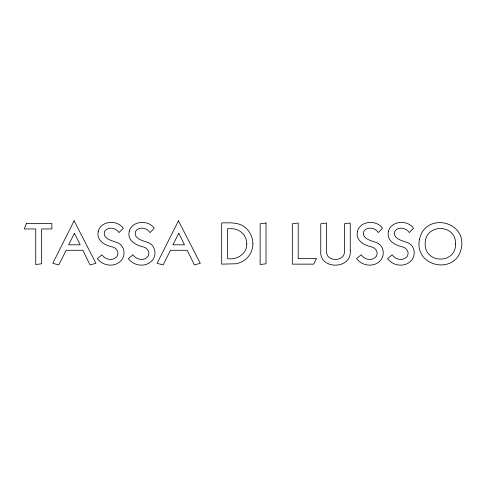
<?xml version="1.0" encoding="UTF-8"?>
<svg xmlns="http://www.w3.org/2000/svg" width="486" height="486" viewBox="0 0 486 486"><rect width="100%" height="100%" fill="white"/><g stroke="black" fill="none" stroke-linecap="round" stroke-linejoin="round"><path stroke-width="0.73" d="M350.254 250.898C351.882 269.803 318.834 270.016 320.76 250.898L320.76 223.803L326.635 223.019L326.635 250.891C325.249 262.288 345.692 262.227 344.38 250.891L344.38 223.803L350.254 223.019L350.254 250.898M455.589 243.893C456.117 264.311 424.74 264.02 425.183 243.772C424.813 223.366 456.087 223.511 455.589 243.893M419.448 239.543C413.932 266.826 455.619 275.617 461.305 248.346C467.137 220.656 425.001 211.75 419.448 239.543M252.89 243.759C252.89 249.105 250.788 254.342 246.961 258.096A20.564 20.564 0 0 1 235.941 263.764L221.683 264.141L221.683 222.959C230.34 222.716 240.6 221.956 246.961 229.125C250.721 233.049 252.884 238.328 252.89 243.759M246.779 243.942C247.149 253.886 236.664 260.247 227.557 258.649L227.557 228.687L233.505 228.778L236.664 229.592A15.898 15.898 0 0 1 244.112 235.151L245.594 237.775L246.481 240.704L246.779 243.942M98.263 231.306C96.003 240.692 105.012 245.375 112.813 247.028C116.494 248.133 119.161 252.052 117.369 255.806C113.949 261.523 105.183 259.955 101.951 254.786L97.34 258.649C101.44 264.153 109.077 266.577 115.571 264.299A14.416 14.416 0 0 0 121.761 259.81C125.619 254.81 124.507 246.566 118.863 243.358C114.101 240.837 101.926 239.628 104.612 231.379C107.898 226.184 116.099 227.74 119.034 232.581L123.274 228.232C117.424 219.605 100.973 220.559 98.263 231.306M129.233 231.306C126.974 240.692 135.983 245.375 143.783 247.028C147.458 248.133 150.131 252.052 148.339 255.806C144.919 261.523 136.153 259.955 132.921 254.786L128.304 258.649C132.411 264.153 140.047 266.577 146.541 264.299A14.416 14.416 0 0 0 152.732 259.81C156.583 254.81 155.471 246.566 149.834 243.358C145.065 240.837 132.897 239.628 135.582 231.379C138.868 226.184 147.07 227.74 150.004 232.581L154.244 228.232C148.394 219.605 131.943 220.559 129.233 231.306M357.496 231.306C355.242 240.692 364.245 245.375 372.045 247.028C375.727 248.133 378.394 252.052 376.607 255.806C373.181 261.523 364.415 259.955 361.183 254.786L356.572 258.649C360.673 264.153 368.315 266.577 374.803 264.299A14.416 14.416 0 0 0 380.994 259.81C384.851 254.81 383.74 246.566 378.096 243.358C373.333 240.837 361.159 239.628 363.844 231.379C367.137 226.184 375.338 227.74 378.266 232.581L382.512 228.232C376.662 219.605 360.211 220.559 357.496 231.306M388.466 231.306C386.206 240.692 395.215 245.375 403.016 247.028C406.691 248.133 409.364 252.052 407.572 255.806C404.152 261.523 395.385 259.955 392.153 254.786L387.542 258.649C391.643 264.153 399.279 266.577 405.774 264.299A14.416 14.416 0 0 0 411.964 259.81C415.822 254.81 414.71 246.566 409.066 243.358C404.303 240.837 392.129 239.628 394.814 231.379C398.101 226.184 406.302 227.74 409.236 232.581L413.477 228.232C407.626 219.605 391.175 220.559 388.466 231.306M26.414 223.402L24.3 228.949L35.727 228.949L35.727 264.554L41.656 263.77L41.656 228.949L51.868 228.949L51.868 223.402L26.414 223.402M316.265 258.649L313.786 264.141L292.329 264.141L292.329 223.803L298.204 223.019L298.204 258.649L316.265 258.649M74.121 220.826L52.78 263.297L58.788 264.943L66.151 250.296L82.863 250.296L90.062 264.943L95.949 263.297L74.121 220.826M74.425 233.237L68.617 244.804L80.172 244.804L74.425 233.237M178.453 220.826L157.112 263.297L163.12 264.943L170.483 250.296L187.195 250.296L194.388 264.943L200.281 263.297L178.453 220.826M178.757 233.237L172.943 244.804L184.504 244.804L178.757 233.237M266.024 223.019L260.15 223.803L260.15 264.554L266.024 263.77L266.024 223.019"/></g></svg>
